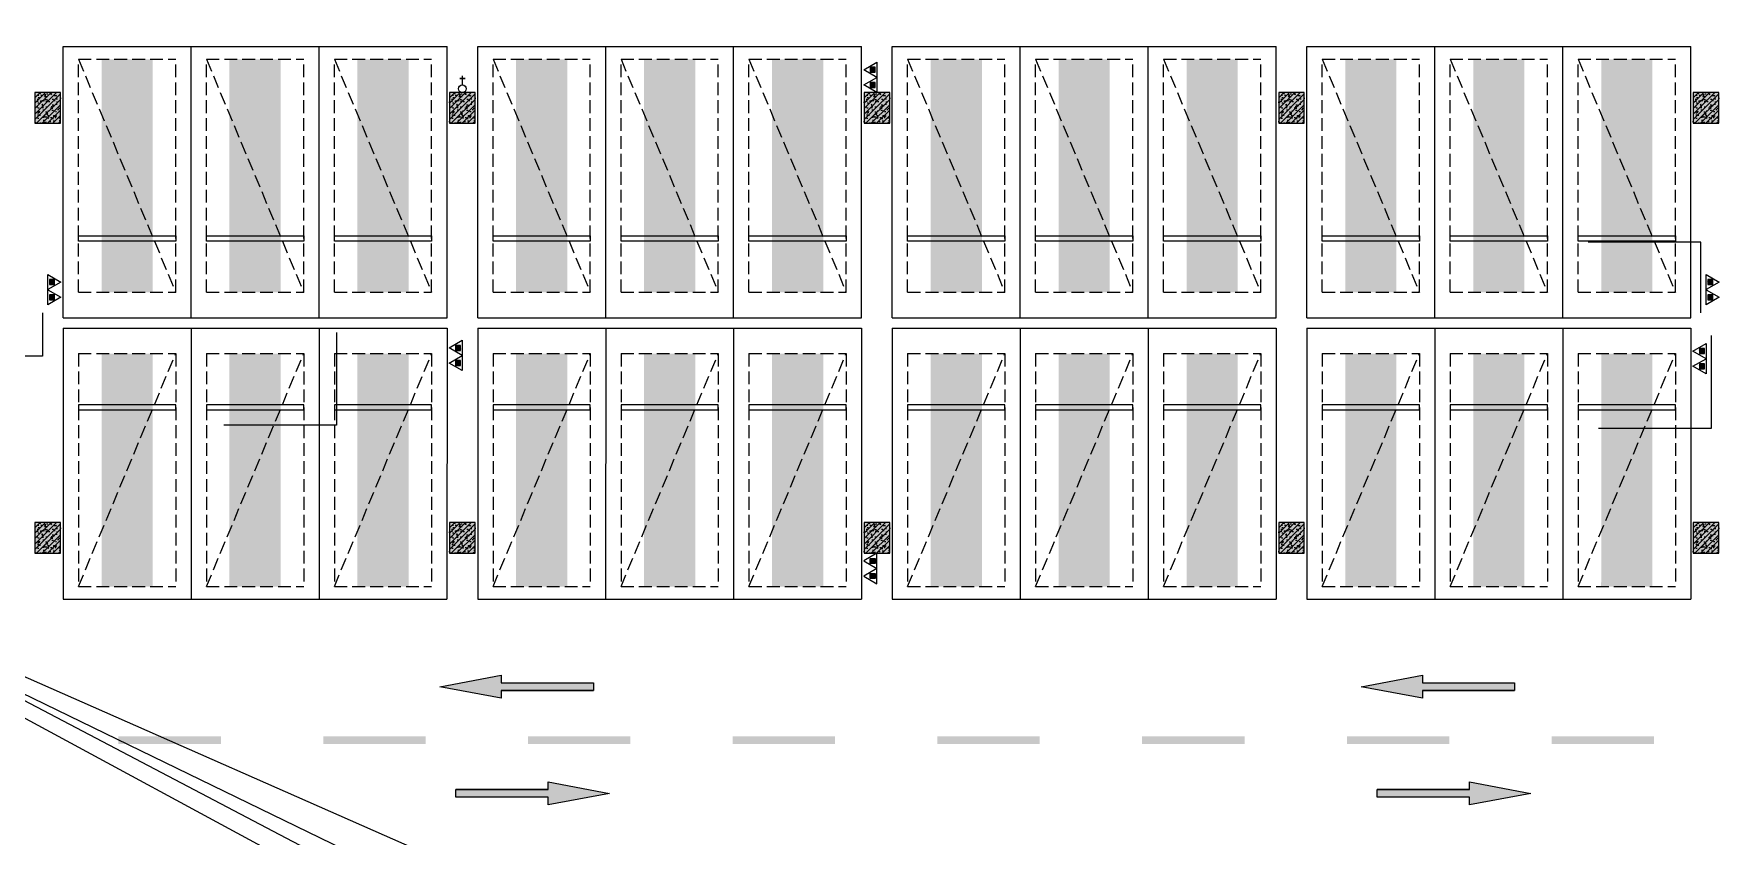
# Model space of a CAD drawing. Extents: x -1338203 to 1886333, y -783476 to 1038610.
# Drawn here: x 668132 to 701064, y 102624 to 118303 of the extents above; entities that cross this region are included whole.
import ezdxf

# ---------------------------------------------------------------- set-up
doc = ezdxf.new("R2010")
doc.units = 0
doc.header["$LTSCALE"] = 1000
doc.header["$MEASUREMENT"] = 0
doc.linetypes.add('A-001-平面B2$0$__DASH', pattern=[0.35, 0.25, -0.1])
for name, color, linetype in [('0P-EQUIP-CW', 7, 'Continuous'), ('0P-PIPE-RW', 122, 'Continuous'), ('A-001-车位参照B1$0$A-001-车位参照B1$0$0A-P-PKNG-CAR(A)', 43, 'Continuous'), ('p-a-regular', 5, 'Continuous'), ('S001地下一墙柱$0$S001地下一墙柱$0$0S-CC-LINE', 52, 'Continuous'), ('S001地下一墙柱$0$S001地下一墙柱$0$0S-CW-HATCH', 251, 'Continuous'), ('S001地下一墙柱$0$S001地下一墙柱$0$0S-CW-HATCH-UP', 251, 'Continuous'), ('中心线', 42, 'Continuous'), ('地面指向箭头', 7, 'Continuous'), ('负一层消火栓$0$0P-DIM-FH', 3, 'Continuous'), ('负一层消火栓$0$0P-EQUIP-FH', 7, 'Continuous')]:
    doc.layers.add(name, color=color, linetype=linetype)
doc.layers.add('A-14-平面B1$0$AAD-A-MODIFY_20230109', color=201, linetype='Continuous', plot=False)

# ---------------------------------------------------------------- blocks, each defined once
blk = doc.blocks.new('S001地下一墙柱')
at = {"layer": 'S001地下一墙柱$0$S001地下一墙柱$0$0S-CW-HATCH'}
h = blk.add_hatch(color=256, dxfattribs=at)
h.dxf.hatch_style = 1
h.paths.add_polyline_path([(-97709, -189736), (-98209, -189736), (-98209, -190336), (-97709, -190336)])
h = blk.add_hatch(color=256, dxfattribs=at)
h.dxf.hatch_style = 1
h.paths.add_polyline_path([(-89609, -189736), (-90109, -189736), (-90109, -190336), (-89609, -190336)])
h = blk.add_hatch(color=256, dxfattribs=at)
h.dxf.hatch_style = 1
h.paths.add_polyline_path([(-81509, -189736), (-82009, -189736), (-82009, -190336), (-81509, -190336)])
h = blk.add_hatch(color=256, dxfattribs=at)
h.dxf.hatch_style = 1
h.paths.add_polyline_path([(-73409, -189736), (-73909, -189736), (-73909, -190336), (-73409, -190336)])
h = blk.add_hatch(color=256, dxfattribs=at)
h.dxf.hatch_style = 1
h.paths.add_polyline_path([(-65309, -189736), (-65809, -189736), (-65809, -190336), (-65309, -190336)])
h = blk.add_hatch(color=256, dxfattribs=at)
h.dxf.hatch_style = 1
h.paths.add_polyline_path([(-97709, -198136), (-98209, -198136), (-98209, -198736), (-97709, -198736)])
h = blk.add_hatch(color=256, dxfattribs=at)
h.dxf.hatch_style = 1
h.paths.add_polyline_path([(-89609, -198136), (-90109, -198136), (-90109, -198736), (-89609, -198736)])
h = blk.add_hatch(color=256, dxfattribs=at)
h.dxf.hatch_style = 1
h.paths.add_polyline_path([(-81509, -198136), (-82009, -198136), (-82009, -198736), (-81509, -198736)])
h = blk.add_hatch(color=256, dxfattribs=at)
h.dxf.hatch_style = 1
h.paths.add_polyline_path([(-73409, -198136), (-73909, -198136), (-73909, -198736), (-73409, -198736)])
h = blk.add_hatch(color=256, dxfattribs=at)
h.dxf.hatch_style = 1
h.paths.add_polyline_path([(-65309, -198136), (-65809, -198136), (-65809, -198736), (-65309, -198736)])
at = {"layer": 'S001地下一墙柱$0$S001地下一墙柱$0$0S-CW-HATCH-UP'}
h = blk.add_hatch(dxfattribs=at)
h.set_pattern_fill('钢筋混凝土', color=256, scale=30)
h.set_pattern_definition([(45, (-65398.03, -180784.16), (-53.03301, 53.03301), []), (50, (-65398.03, -180784.16), (215.1781, -18.8256), [22.5, -247.5]), (355, (-65398.03, -180784.16), (-41.6254, 225.6576), [18, -198]), (100.4514, (-65380.1, -180785.73), (173.5528, 206.8319), [19.122, -210.3426]), (46.1842, (-65398.03, -180724.16), (320.1723, -49.6557), [33.75, -371.25]), (96.6356, (-65371.35, -180728.3), (280.3988, 292.2354), [28.683, -315.514]), (351.1842, (-65398.03, -180724.16), (280.3986, 292.2356), [27, -297]), (21, (-65368.03, -180739.16), (179.0721, -120.7857), [22.5, -247.5]), (326, (-65368.03, -180739.16), (72.9946, 217.545), [18, -198]), (71.4514, (-65353.1, -180749.23), (252.0668, 96.7591), [19.122, -210.3426]), (37.5, (-65398.03, -180784.16), (3.64796, 99.86816), [0, -195.6, 0, -201, 0, -198.75]), (7.5, (-65398.03, -180784.16), (78.92086, 118.3235), [0, -114.6, 0, -191.1, 0, -75.75]), (327.5, (-65464.93, -180784.16), (160.14673, -6.76646), [0, -75, 0, -234, 0, -310.5]), (317.5, (-65494.93, -180784.16), (174.95585, 30.0315), [0, -97.5, 0, -155.4, 0, -220.5])])
h.paths.add_polyline_path([(-97709, -189736), (-98209, -189736), (-98209, -190336), (-97709, -190336)])
h = blk.add_hatch(dxfattribs=at)
h.set_pattern_fill('钢筋混凝土', color=256, scale=30)
h.set_pattern_definition([(45, (-57298.03, -180784.16), (-53.03301, 53.03301), []), (50, (-57298.03, -180784.16), (215.1781, -18.8256), [22.5, -247.5]), (355, (-57298.03, -180784.16), (-41.6254, 225.6576), [18, -198]), (100.4514, (-57280.1, -180785.73), (173.5528, 206.8319), [19.122, -210.3426]), (46.1842, (-57298.03, -180724.16), (320.1723, -49.6557), [33.75, -371.25]), (96.6356, (-57271.35, -180728.3), (280.3988, 292.2354), [28.683, -315.514]), (351.1842, (-57298.03, -180724.16), (280.3986, 292.2356), [27, -297]), (21, (-57268.03, -180739.16), (179.0721, -120.7857), [22.5, -247.5]), (326, (-57268.03, -180739.16), (72.9946, 217.545), [18, -198]), (71.4514, (-57253.1, -180749.23), (252.0668, 96.7591), [19.122, -210.3426]), (37.5, (-57298.03, -180784.16), (3.64796, 99.86816), [0, -195.6, 0, -201, 0, -198.75]), (7.5, (-57298.03, -180784.16), (78.92086, 118.3235), [0, -114.6, 0, -191.1, 0, -75.75]), (327.5, (-57364.93, -180784.16), (160.14673, -6.76646), [0, -75, 0, -234, 0, -310.5]), (317.5, (-57394.93, -180784.16), (174.95585, 30.0315), [0, -97.5, 0, -155.4, 0, -220.5])])
h.paths.add_polyline_path([(-89609, -189736), (-90109, -189736), (-90109, -190336), (-89609, -190336)])
h = blk.add_hatch(dxfattribs=at)
h.set_pattern_fill('钢筋混凝土', color=256, scale=30)
h.set_pattern_definition([(45, (-49198.03, -180784.16), (-53.03301, 53.03301), []), (50, (-49198.03, -180784.16), (215.1781, -18.8256), [22.5, -247.5]), (355, (-49198.03, -180784.16), (-41.6254, 225.6576), [18, -198]), (100.4514, (-49180.1, -180785.73), (173.5528, 206.8319), [19.122, -210.3426]), (46.1842, (-49198.03, -180724.16), (320.1723, -49.6557), [33.75, -371.25]), (96.6356, (-49171.35, -180728.3), (280.3988, 292.2354), [28.683, -315.514]), (351.1842, (-49198.03, -180724.16), (280.3986, 292.2356), [27, -297]), (21, (-49168.03, -180739.16), (179.0721, -120.7857), [22.5, -247.5]), (326, (-49168.03, -180739.16), (72.9946, 217.545), [18, -198]), (71.4514, (-49153.1, -180749.23), (252.0668, 96.7591), [19.122, -210.3426]), (37.5, (-49198.03, -180784.16), (3.64796, 99.86816), [0, -195.6, 0, -201, 0, -198.75]), (7.5, (-49198.03, -180784.16), (78.92086, 118.3235), [0, -114.6, 0, -191.1, 0, -75.75]), (327.5, (-49264.93, -180784.16), (160.14673, -6.76646), [0, -75, 0, -234, 0, -310.5]), (317.5, (-49294.93, -180784.16), (174.95585, 30.0315), [0, -97.5, 0, -155.4, 0, -220.5])])
h.paths.add_polyline_path([(-81509, -189736), (-82009, -189736), (-82009, -190336), (-81509, -190336)])
h = blk.add_hatch(dxfattribs=at)
h.set_pattern_fill('钢筋混凝土', color=256, scale=30)
h.set_pattern_definition([(45, (-41098.03, -180784.16), (-53.03301, 53.03301), []), (50, (-41098.03, -180784.16), (215.1781, -18.8256), [22.5, -247.5]), (355, (-41098.03, -180784.16), (-41.6254, 225.6576), [18, -198]), (100.4514, (-41080.1, -180785.73), (173.5528, 206.8319), [19.122, -210.3426]), (46.1842, (-41098.03, -180724.16), (320.1723, -49.6557), [33.75, -371.25]), (96.6356, (-41071.35, -180728.3), (280.3988, 292.2354), [28.683, -315.514]), (351.1842, (-41098.03, -180724.16), (280.3986, 292.2356), [27, -297]), (21, (-41068.03, -180739.16), (179.0721, -120.7857), [22.5, -247.5]), (326, (-41068.03, -180739.16), (72.9946, 217.545), [18, -198]), (71.4514, (-41053.1, -180749.23), (252.0668, 96.7591), [19.122, -210.3426]), (37.5, (-41098.03, -180784.16), (3.64796, 99.86816), [0, -195.6, 0, -201, 0, -198.75]), (7.5, (-41098.03, -180784.16), (78.92086, 118.3235), [0, -114.6, 0, -191.1, 0, -75.75]), (327.5, (-41164.93, -180784.16), (160.14673, -6.76646), [0, -75, 0, -234, 0, -310.5]), (317.5, (-41194.93, -180784.16), (174.95585, 30.0315), [0, -97.5, 0, -155.4, 0, -220.5])])
h.paths.add_polyline_path([(-73409, -189736), (-73909, -189736), (-73909, -190336), (-73409, -190336)])
h = blk.add_hatch(dxfattribs=at)
h.set_pattern_fill('钢筋混凝土', color=256, scale=30)
h.set_pattern_definition([(45, (-32998.03, -180784.16), (-53.03301, 53.03301), []), (50, (-32998.03, -180784.16), (215.1781, -18.8256), [22.5, -247.5]), (355, (-32998.03, -180784.16), (-41.6254, 225.6576), [18, -198]), (100.4514, (-32980.1, -180785.73), (173.5528, 206.8319), [19.122, -210.3426]), (46.1842, (-32998.03, -180724.16), (320.1723, -49.6557), [33.75, -371.25]), (96.6356, (-32971.35, -180728.3), (280.3988, 292.2354), [28.683, -315.514]), (351.1842, (-32998.03, -180724.16), (280.3986, 292.2356), [27, -297]), (21, (-32968.03, -180739.16), (179.0721, -120.7857), [22.5, -247.5]), (326, (-32968.03, -180739.16), (72.9946, 217.545), [18, -198]), (71.4514, (-32953.1, -180749.23), (252.0668, 96.7591), [19.122, -210.3426]), (37.5, (-32998.03, -180784.16), (3.64796, 99.86816), [0, -195.6, 0, -201, 0, -198.75]), (7.5, (-32998.03, -180784.16), (78.92086, 118.3235), [0, -114.6, 0, -191.1, 0, -75.75]), (327.5, (-33064.93, -180784.16), (160.14673, -6.76646), [0, -75, 0, -234, 0, -310.5]), (317.5, (-33094.93, -180784.16), (174.95585, 30.0315), [0, -97.5, 0, -155.4, 0, -220.5])])
h.paths.add_polyline_path([(-65309, -189736), (-65809, -189736), (-65809, -190336), (-65309, -190336)])
h = blk.add_hatch(dxfattribs=at)
h.set_pattern_fill('钢筋混凝土', color=256, scale=30)
h.set_pattern_definition([(45, (-65398.03, -189184.16), (-53.03301, 53.03301), []), (50, (-65398.03, -189184.16), (215.1781, -18.8256), [22.5, -247.5]), (355, (-65398.03, -189184.16), (-41.6254, 225.6576), [18, -198]), (100.4514, (-65380.1, -189185.73), (173.5528, 206.8319), [19.122, -210.3426]), (46.1842, (-65398.03, -189124.16), (320.1723, -49.6557), [33.75, -371.25]), (96.6356, (-65371.35, -189128.3), (280.3988, 292.2354), [28.683, -315.514]), (351.1842, (-65398.03, -189124.16), (280.3986, 292.2356), [27, -297]), (21, (-65368.03, -189139.16), (179.0721, -120.7857), [22.5, -247.5]), (326, (-65368.03, -189139.16), (72.9946, 217.545), [18, -198]), (71.4514, (-65353.1, -189149.23), (252.0668, 96.7591), [19.122, -210.3426]), (37.5, (-65398.03, -189184.16), (3.64796, 99.86816), [0, -195.6, 0, -201, 0, -198.75]), (7.5, (-65398.03, -189184.16), (78.92086, 118.3235), [0, -114.6, 0, -191.1, 0, -75.75]), (327.5, (-65464.93, -189184.16), (160.14673, -6.76646), [0, -75, 0, -234, 0, -310.5]), (317.5, (-65494.93, -189184.16), (174.95585, 30.0315), [0, -97.5, 0, -155.4, 0, -220.5])])
h.paths.add_polyline_path([(-97709, -198136), (-98209, -198136), (-98209, -198736), (-97709, -198736)])
h = blk.add_hatch(dxfattribs=at)
h.set_pattern_fill('钢筋混凝土', color=256, scale=30)
h.set_pattern_definition([(45, (-57298.03, -189184.16), (-53.03301, 53.03301), []), (50, (-57298.03, -189184.16), (215.1781, -18.8256), [22.5, -247.5]), (355, (-57298.03, -189184.16), (-41.6254, 225.6576), [18, -198]), (100.4514, (-57280.1, -189185.73), (173.5528, 206.8319), [19.122, -210.3426]), (46.1842, (-57298.03, -189124.16), (320.1723, -49.6557), [33.75, -371.25]), (96.6356, (-57271.35, -189128.3), (280.3988, 292.2354), [28.683, -315.514]), (351.1842, (-57298.03, -189124.16), (280.3986, 292.2356), [27, -297]), (21, (-57268.03, -189139.16), (179.0721, -120.7857), [22.5, -247.5]), (326, (-57268.03, -189139.16), (72.9946, 217.545), [18, -198]), (71.4514, (-57253.1, -189149.23), (252.0668, 96.7591), [19.122, -210.3426]), (37.5, (-57298.03, -189184.16), (3.64796, 99.86816), [0, -195.6, 0, -201, 0, -198.75]), (7.5, (-57298.03, -189184.16), (78.92086, 118.3235), [0, -114.6, 0, -191.1, 0, -75.75]), (327.5, (-57364.93, -189184.16), (160.14673, -6.76646), [0, -75, 0, -234, 0, -310.5]), (317.5, (-57394.93, -189184.16), (174.95585, 30.0315), [0, -97.5, 0, -155.4, 0, -220.5])])
h.paths.add_polyline_path([(-89609, -198136), (-90109, -198136), (-90109, -198736), (-89609, -198736)])
h = blk.add_hatch(dxfattribs=at)
h.set_pattern_fill('钢筋混凝土', color=256, scale=30)
h.set_pattern_definition([(45, (-49198.03, -189184.16), (-53.03301, 53.03301), []), (50, (-49198.03, -189184.16), (215.1781, -18.8256), [22.5, -247.5]), (355, (-49198.03, -189184.16), (-41.6254, 225.6576), [18, -198]), (100.4514, (-49180.1, -189185.73), (173.5528, 206.8319), [19.122, -210.3426]), (46.1842, (-49198.03, -189124.16), (320.1723, -49.6557), [33.75, -371.25]), (96.6356, (-49171.35, -189128.3), (280.3988, 292.2354), [28.683, -315.514]), (351.1842, (-49198.03, -189124.16), (280.3986, 292.2356), [27, -297]), (21, (-49168.03, -189139.16), (179.0721, -120.7857), [22.5, -247.5]), (326, (-49168.03, -189139.16), (72.9946, 217.545), [18, -198]), (71.4514, (-49153.1, -189149.23), (252.0668, 96.7591), [19.122, -210.3426]), (37.5, (-49198.03, -189184.16), (3.64796, 99.86816), [0, -195.6, 0, -201, 0, -198.75]), (7.5, (-49198.03, -189184.16), (78.92086, 118.3235), [0, -114.6, 0, -191.1, 0, -75.75]), (327.5, (-49264.93, -189184.16), (160.14673, -6.76646), [0, -75, 0, -234, 0, -310.5]), (317.5, (-49294.93, -189184.16), (174.95585, 30.0315), [0, -97.5, 0, -155.4, 0, -220.5])])
h.paths.add_polyline_path([(-81509, -198136), (-82009, -198136), (-82009, -198736), (-81509, -198736)])
h = blk.add_hatch(dxfattribs=at)
h.set_pattern_fill('钢筋混凝土', color=256, scale=30)
h.set_pattern_definition([(45, (-41098.03, -189184.16), (-53.03301, 53.03301), []), (50, (-41098.03, -189184.16), (215.1781, -18.8256), [22.5, -247.5]), (355, (-41098.03, -189184.16), (-41.6254, 225.6576), [18, -198]), (100.4514, (-41080.1, -189185.73), (173.5528, 206.8319), [19.122, -210.3426]), (46.1842, (-41098.03, -189124.16), (320.1723, -49.6557), [33.75, -371.25]), (96.6356, (-41071.35, -189128.3), (280.3988, 292.2354), [28.683, -315.514]), (351.1842, (-41098.03, -189124.16), (280.3986, 292.2356), [27, -297]), (21, (-41068.03, -189139.16), (179.0721, -120.7857), [22.5, -247.5]), (326, (-41068.03, -189139.16), (72.9946, 217.545), [18, -198]), (71.4514, (-41053.1, -189149.23), (252.0668, 96.7591), [19.122, -210.3426]), (37.5, (-41098.03, -189184.16), (3.64796, 99.86816), [0, -195.6, 0, -201, 0, -198.75]), (7.5, (-41098.03, -189184.16), (78.92086, 118.3235), [0, -114.6, 0, -191.1, 0, -75.75]), (327.5, (-41164.93, -189184.16), (160.14673, -6.76646), [0, -75, 0, -234, 0, -310.5]), (317.5, (-41194.93, -189184.16), (174.95585, 30.0315), [0, -97.5, 0, -155.4, 0, -220.5])])
h.paths.add_polyline_path([(-73409, -198136), (-73909, -198136), (-73909, -198736), (-73409, -198736)])
h = blk.add_hatch(dxfattribs=at)
h.set_pattern_fill('钢筋混凝土', color=256, scale=30)
h.set_pattern_definition([(45, (-32998.03, -189184.16), (-53.03301, 53.03301), []), (50, (-32998.03, -189184.16), (215.1781, -18.8256), [22.5, -247.5]), (355, (-32998.03, -189184.16), (-41.6254, 225.6576), [18, -198]), (100.4514, (-32980.1, -189185.73), (173.5528, 206.8319), [19.122, -210.3426]), (46.1842, (-32998.03, -189124.16), (320.1723, -49.6557), [33.75, -371.25]), (96.6356, (-32971.35, -189128.3), (280.3988, 292.2354), [28.683, -315.514]), (351.1842, (-32998.03, -189124.16), (280.3986, 292.2356), [27, -297]), (21, (-32968.03, -189139.16), (179.0721, -120.7857), [22.5, -247.5]), (326, (-32968.03, -189139.16), (72.9946, 217.545), [18, -198]), (71.4514, (-32953.1, -189149.23), (252.0668, 96.7591), [19.122, -210.3426]), (37.5, (-32998.03, -189184.16), (3.64796, 99.86816), [0, -195.6, 0, -201, 0, -198.75]), (7.5, (-32998.03, -189184.16), (78.92086, 118.3235), [0, -114.6, 0, -191.1, 0, -75.75]), (327.5, (-33064.93, -189184.16), (160.14673, -6.76646), [0, -75, 0, -234, 0, -310.5]), (317.5, (-33094.93, -189184.16), (174.95585, 30.0315), [0, -97.5, 0, -155.4, 0, -220.5])])
h.paths.add_polyline_path([(-65309, -198136), (-65809, -198136), (-65809, -198736), (-65309, -198736)])
at = {"layer": 'S001地下一墙柱$0$S001地下一墙柱$0$0S-CC-LINE'}
for points in [[(-97709, -189736), (-98209, -189736), (-98209, -190336), (-97709, -190336)], [(-89609, -189736), (-90109, -189736), (-90109, -190336), (-89609, -190336)], [(-81509, -189736), (-82009, -189736), (-82009, -190336), (-81509, -190336)], [(-73409, -189736), (-73909, -189736), (-73909, -190336), (-73409, -190336)], [(-65309, -189736), (-65809, -189736), (-65809, -190336), (-65309, -190336)], [(-97709, -198136), (-98209, -198136), (-98209, -198736), (-97709, -198736)], [(-89609, -198136), (-90109, -198136), (-90109, -198736), (-89609, -198736)], [(-81509, -198136), (-82009, -198136), (-82009, -198736), (-81509, -198736)], [(-73409, -198136), (-73909, -198136), (-73909, -198736), (-73409, -198736)], [(-65309, -198136), (-65809, -198136), (-65809, -198736), (-65309, -198736)]]:
    blk.add_lwpolyline(points, close=True, dxfattribs=at)
blk = doc.blocks.new('负一层消火栓$0$$TwtSys$00000546')
h = blk.add_hatch()
h.set_pattern_fill('ANSI31', color=256, scale=200, style=0)
h.set_pattern_definition([(45, (-38543.802, -6670.83), (-17.67767, 17.67767), [])])
h.paths.add_polyline_path([(-65, 174), (65, 174), (65, 44), (-65, 44)])
for points in [[(0, 344), (-198, 0), (198, 0)], [(-65, 174), (65, 174), (65, 44), (-65, 44)]]:
    blk.add_lwpolyline(points, close=True)
blk = doc.blocks.new('负一层消火栓')
at = {"layer": '负一层消火栓$0$0P-DIM-FH'}
for p, q in [((-65659, -192656, 800), (-67861, -192656, 800)), ((-65659, -194036, 800), (-65659, -192656, 800)), ((-98059, -194036), (-98059, -194885)), ((-92319, -194422, 800), (-92319, -196234, 800)), ((-65459, -194485, 800), (-65459, -196297, 800)), ((-98059, -194885), (-100261, -194885)), ((-92319, -196234, 800), (-94522, -196234, 800)), ((-65459, -196297, 800), (-67662, -196297, 800))]:
    blk.add_line(p, q, dxfattribs=at)
at = {"layer": '负一层消火栓$0$0P-EQUIP-FH'}
for p, xscale, yscale, zscale, rotation in [((-81759, -189290), -0.7500000000000013, 0.7500000000000013, 0.75, 90), ((-81759, -189587), -0.7500000000000013, 0.7500000000000013, 0.75, 90), ((-97959, -193437, 800), -0.75, 0.75, 0.75, 270), ((-65559, -193437, 1600), -0.75, 0.75, 0.75, 270), ((-97959, -193735, 800), -0.75, 0.75, 0.75, 270), ((-65559, -193735, 1600), -0.75, 0.75, 0.75, 270), ((-89861, -194723, 1600), -0.7500000000000013, 0.7500000000000013, 0.75, 90), ((-89861, -195020, 1600), -0.7500000000000013, 0.7500000000000013, 0.75, 90), ((-65559, -194786, 1600), -0.7500000000000013, 0.7500000000000013, 0.75, 90), ((-65559, -195084, 1600), -0.7500000000000013, 0.7500000000000013, 0.75, 90), ((-81759, -198885), 0.7500000000000011, 0.7500000000000011, 0.7500000000000011, 90), ((-81759, -199182), 0.7500000000000011, 0.7500000000000011, 0.7500000000000011, 90)]:
    blk.add_blockref('负一层消火栓$0$$TwtSys$00000546', p, dxfattribs=dict(at, xscale=xscale, yscale=yscale, zscale=zscale, rotation=rotation))
blk = doc.blocks.new('$TwtSys$00000320')
at = {"const_width": 20}
for points in [[(0, 0), (0, -121)], [(-37, -83), (37, -83)]]:
    blk.add_lwpolyline(points, dxfattribs=at)
blk = doc.blocks.new('A$Cee0fc4ce')
at = {"layer": '0P-PIPE-RW', "linetype": 'Continuous'}
blk.add_circle((-89859, -189661), 75, dxfattribs=at)
at = {"layer": '0P-EQUIP-CW', "xscale": 1.5, "yscale": 1.5, "zscale": 1.5, "rotation": 179.9999999999999}
blk.add_blockref('$TwtSys$00000320', (-89859, -189586), dxfattribs=at)
blk = doc.blocks.new('直行')
at = {"layer": '地面指向箭头'}
blk.add_hatch(color=251, dxfattribs=at).paths.add_polyline_path([(-29241, 4059962), (-29466, 4058762), (-29316, 4058762), (-29316, 4056961), (-29166, 4056961), (-29166, 4058762), (-29016, 4058762)])
at = {"layer": '地面指向箭头', "color": 251}
blk.add_lwpolyline([(-29316, 4058762), (-29316, 4056961), (-29316, 4058762), (-29316, 4058762), (-29466, 4058762), (-29241, 4059962), (-29016, 4058762), (-29166, 4058762), (-29166, 4056961), (-29316, 4056961), (-29316, 4056961)], dxfattribs=at)
blk = doc.blocks.new('A$C9cb663f1')
at = {"layer": '中心线', "color": 251, "const_width": 150}
for points in [[(257142, -257258), (259142, -257258)], [(261142, -257258), (263142, -257258)], [(265142, -257258), (267142, -257258)], [(269142, -257258), (271142, -257258)], [(273142, -257258), (275142, -257258)], [(277142, -257258), (279142, -257258)], [(281142, -257258), (283142, -257258)], [(285142, -257258), (287142, -257258)]]:
    blk.add_lwpolyline(points, dxfattribs=at)
at = {"layer": '地面指向箭头', "color": 251}
for p, rotation in [((4323381, -226976), 90), ((4341381, -226976), 90), ((-3793225, -287540), 270), ((-3775225, -287540), 270)]:
    blk.add_blockref('直行', p, dxfattribs=dict(at, rotation=rotation))
blk = doc.blocks.new('A-001-车位参照B1$0$A-001-车位参照B1$0$A-001-车位参照B1$0$A$C55E63F02')
for p, q in [((0, -5300), (0, 0)), ((0, 0), (2500, 0)), ((2500, -5300), (2500, 0)), ((0, -5300), (2500, -5300))]:
    blk.add_line(p, q)
at = {"linetype": 'A-001-平面B2$0$__DASH'}
for p, q in [((300, -250), (2200, -250)), ((300, -4800), (300, -250)), ((2200, -4800), (2200, -250)), ((300, -4800), (2200, -4800))]:
    blk.add_line(p, q, dxfattribs=at)
blk.add_lwpolyline([(300, -250), (2200, -4800)], dxfattribs=at)
blk.add_lwpolyline([(2200, -3800), (300, -3800), (300, -3700), (2200, -3700)], close=True)
at = {"layer": 'p-a-regular', "ltscale": 0.002, "const_width": 1000}
blk.add_lwpolyline([(1250, -250), (1250, -4800)], dxfattribs=at)
blk = doc.blocks.new('A-001-车位参照B1$0$A-001-车位参照B1$0$A-001-车位参照B1$0$ddd')
for p, q in [((0, 2500), (5300, 2500)), ((0, 2500), (0, 0)), ((5300, 2500), (5300, 0)), ((0, 0), (5300, 0))]:
    blk.add_line(p, q)
at = {"linetype": 'A-001-平面B2$0$__DASH'}
for p, q in [((500, 2200), (500, 300)), ((500, 2200), (5050, 2200)), ((5050, 2200), (5050, 300)), ((500, 300), (5050, 300))]:
    blk.add_line(p, q, dxfattribs=at)
blk.add_lwpolyline([(5050, 2200), (500, 300)], dxfattribs=at)
blk.add_lwpolyline([(1500, 300), (1500, 2200), (1600, 2200), (1600, 300)], close=True)
at = {"layer": 'p-a-regular', "ltscale": 0.002, "const_width": 1000}
blk.add_lwpolyline([(500, 1250), (5050, 1250)], dxfattribs=at)
blk = doc.blocks.new('A-14-平面B1')
at = {"layer": 'A-14-平面B1$0$AAD-A-MODIFY_20230109', "color": 6}
for p, q in [((30260, 4472), (-4607, 22763)), ((35903, 4680), (-4965, 22681)), ((33383, 4118), (-4379, 22450)), ((36327, 450), (-4322, 22401))]:
    blk.add_line(p, q, dxfattribs=at)

msp = doc.modelspace()

# ---------------------------------------------------------------- block references
at = {"ltscale": 0.002}
for name, p in [('S001地下一墙柱', (766365.4, 306889.1)), ('负一层消火栓', (766365.4, 306889.1)), ('A$C9cb663f1', (412646.2, 361761.3)), ('A-14-平面B1', (664116.6, 86935.6))]:
    msp.add_blockref(name, p, dxfattribs=at)
msp.add_blockref('A$Cee0fc4ce', (766365.5, 306889.1))
at = {"layer": 'A-001-车位参照B1$0$A-001-车位参照B1$0$0A-P-PKNG-CAR(A)', "ltscale": 0.002}
for p in [(668706.7, 118053.2), (671206.7, 118053.2), (673706.7, 118053.2), (676806.7, 118053.2), (679306.7, 118053.2), (681806.7, 118053.2), (684906.7, 118053.2), (687406.7, 118053.2), (689906.7, 118053.2), (693006.7, 118053.2), (695506.7, 118053.2), (698006.7, 118053.2)]:
    msp.add_blockref('A-001-车位参照B1$0$A-001-车位参照B1$0$A-001-车位参照B1$0$A$C55E63F02', p, dxfattribs=at)
at = {"layer": 'A-001-车位参照B1$0$A-001-车位参照B1$0$0A-P-PKNG-CAR(A)', "linetype": 'Continuous', "xscale": -1, "rotation": 89.99727645939184}
for p in [(671206.7, 112553.2), (673706.7, 112553.2), (676206.7, 112553.1), (679306.7, 112553.2), (681806.7, 112553.2), (684306.7, 112553.2), (687406.7, 112553.2), (689906.7, 112553.2), (692406.7, 112553.2), (695506.7, 112553.2), (698006.7, 112553.2), (700506.7, 112553.2)]:
    msp.add_blockref('A-001-车位参照B1$0$A-001-车位参照B1$0$A-001-车位参照B1$0$ddd', p, dxfattribs=at)

doc.saveas('drawing.dxf')
